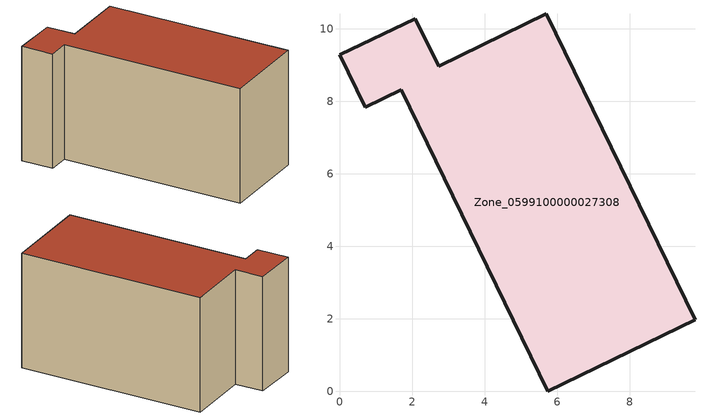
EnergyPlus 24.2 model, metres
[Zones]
Zone_0599100000027308
 floor ground (C_G): 0.72,7.84 0,9.29 2.1,10.28 2.74,8.97 5.71,10.42 9.81,1.98 5.75,0 1.71,8.32 z0
 wall outside (C_F): 0,9.29 0.72,7.84 1.71,8.32 5.75,0 9.81,1.98 5.71,10.42 2.74,8.97 2.1,10.28 0,9.29 z0:5.86
 roof outside (C_R): 5.75,0 9.81,1.98 5.71,10.42 2.74,8.97 2.1,10.28 0,9.29 0.72,7.84 1.71,8.32 z5.86
[BUILDING]
Pand.0599100000027308: North Axis=0; Terrain=City; Loads Convergence Tolerance Value=0.04; Temperature Convergence Tolerance Value=0.4; Solar Distribution=FullExterior; Maximum Number of Warmup Days=25; Minimum Number of Warmup Days=1
[Site:Location]
Rotterdam.The.Hague.AP_ZH_NLD Design_Conditions: Latitude=51.96; Longitude=4.45; Time Zone=1; Elevation=-4.5
[SITE:GROUNDTEMPERATURE:BUILDINGSURFACE]
18, 18, 18, 18, 18, 18, 18, 18, 18, 18, 18, 18
[MATERIAL] Thermal Absorptance=0.9; Solar Absorptance=0.7; Visible Absorptance=0.7
Name | Roughness | Thickness | Conductivity | Density | Specific Heat
G.TI.1946-1964 | MediumSmooth | 0.15 | 1 | 540 | 1210
F.TI.1946-1964 | Rough | 0.3 | 0.857143 | 1920 | 840
R.TI.1946-1964 | MediumRough | 0.2 | 0.277778 | 1500 | 1000
[CONSTRUCTION]
C_G: G.TI.1946-1964
C_F: F.TI.1946-1964
C_R: R.TI.1946-1964
[ZONE]
Zone_0599100000027308: Type=1; Multiplier=1; Ceiling Height=Autocalculate; Volume=Autocalculate; Floor Area=autocalculate; Part of Total Floor Area=Yes
[ZONEINFILTRATION:DESIGNFLOWRATE]
Infil_Zone_0599100000027308: Zone or ZoneList or Space or SpaceList=Zone_0599100000027308; Schedule=AlwaysOn; Design Flow Rate Calculation Method=Flow/Area; Flow Rate per Floor Area=0.003; Constant Term Coefficient=1; Temperature Term Coefficient=0; Velocity Term Coefficient=0; Velocity Squared Term Coefficient=0
[HVACTEMPLATE:ZONE:IDEALLOADSAIRSYSTEM]
Zone_0599100000027308: Maximum Heating Supply Air Temperature=50; Minimum Cooling Supply Air Temperature=13; Maximum Heating Supply Air Humidity Ratio=0.0156; Minimum Cooling Supply Air Humidity Ratio=0.0077; Heating Limit=NoLimit; Cooling Limit=NoLimit; Dehumidification Control Type=ConstantSensibleHeatRatio; Cooling Sensible Heat Ratio=0.7; Dehumidification Setpoint=60; Humidification Control Type=None; Humidification Setpoint=30; Outdoor Air Method=None; Outdoor Air Flow Rate per Person=0.00944; Outdoor Air Flow Rate per Zone Floor Area=0; Outdoor Air Flow Rate per Zone=0; Demand Controlled Ventilation Type=None; Outdoor Air Economizer Type=NoEconomizer; Heat Recovery Type=None; Sensible Heat Recovery Effectiveness=0.7; Latent Heat Recovery Effectiveness=0.65
[ZONECONTROL:THERMOSTAT]
ThermostatControl_Zone_0599100000027308: Zone or ZoneList=Zone_0599100000027308; Control Type Schedule=DualSetpointControlType; Control 1=Thermostat_Zone_0599100000027308; Temperature Difference Between Cutout And Setpoint=0
[THERMOSTATSETPOINT:DUALSETPOINT]
Thermostat_Zone_0599100000027308: Heating Setpoint Temperature Schedule=HeatingSetpoint_Zone_0599100000027308; Cooling Setpoint Temperature Schedule=CoolingSetpoint_Zone_0599100000027308
[SCHEDULE:COMPACT]
HeatingSetpoint_Zone_0599100000027308: Through: 12/31, For: AllDays, Until: 24:00, 21
CoolingSetpoint_Zone_0599100000027308: Through: 12/31, For: AllDays, Until: 24:00, 24
DualSetpointControlType: Through: 12/31, For: AllDays, Until: 24:00, 4
AlwaysOn: Through: 12/31, For: AllDays, Until: 24:00, 1
